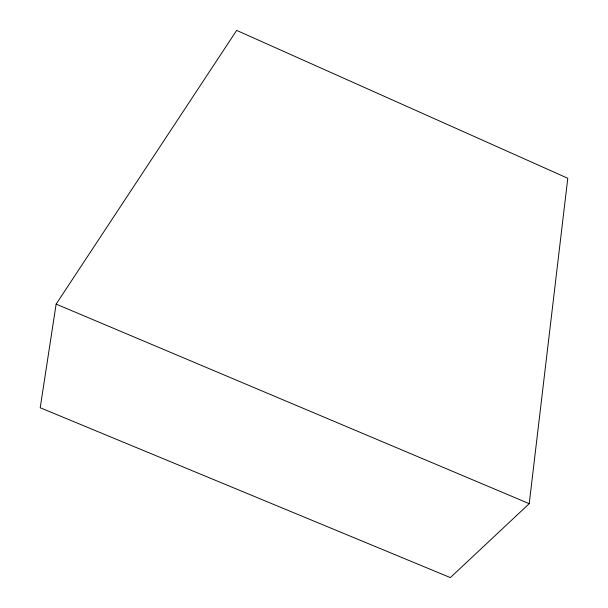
<?xml version="1.0" encoding="UTF-8"?>
<svg xmlns="http://www.w3.org/2000/svg" width="608" height="608" viewBox="0 0 608 608"><rect width="100%" height="100%" fill="white"/><g stroke="black" fill="none" stroke-linecap="round" stroke-linejoin="round"><path stroke-width="0.91" d="M529.226 503.667L567.788 178.266L236.664 30.4L56.134 304.106L40.212 407.748L450.346 577.6L529.226 503.667L56.134 304.106"/></g></svg>
